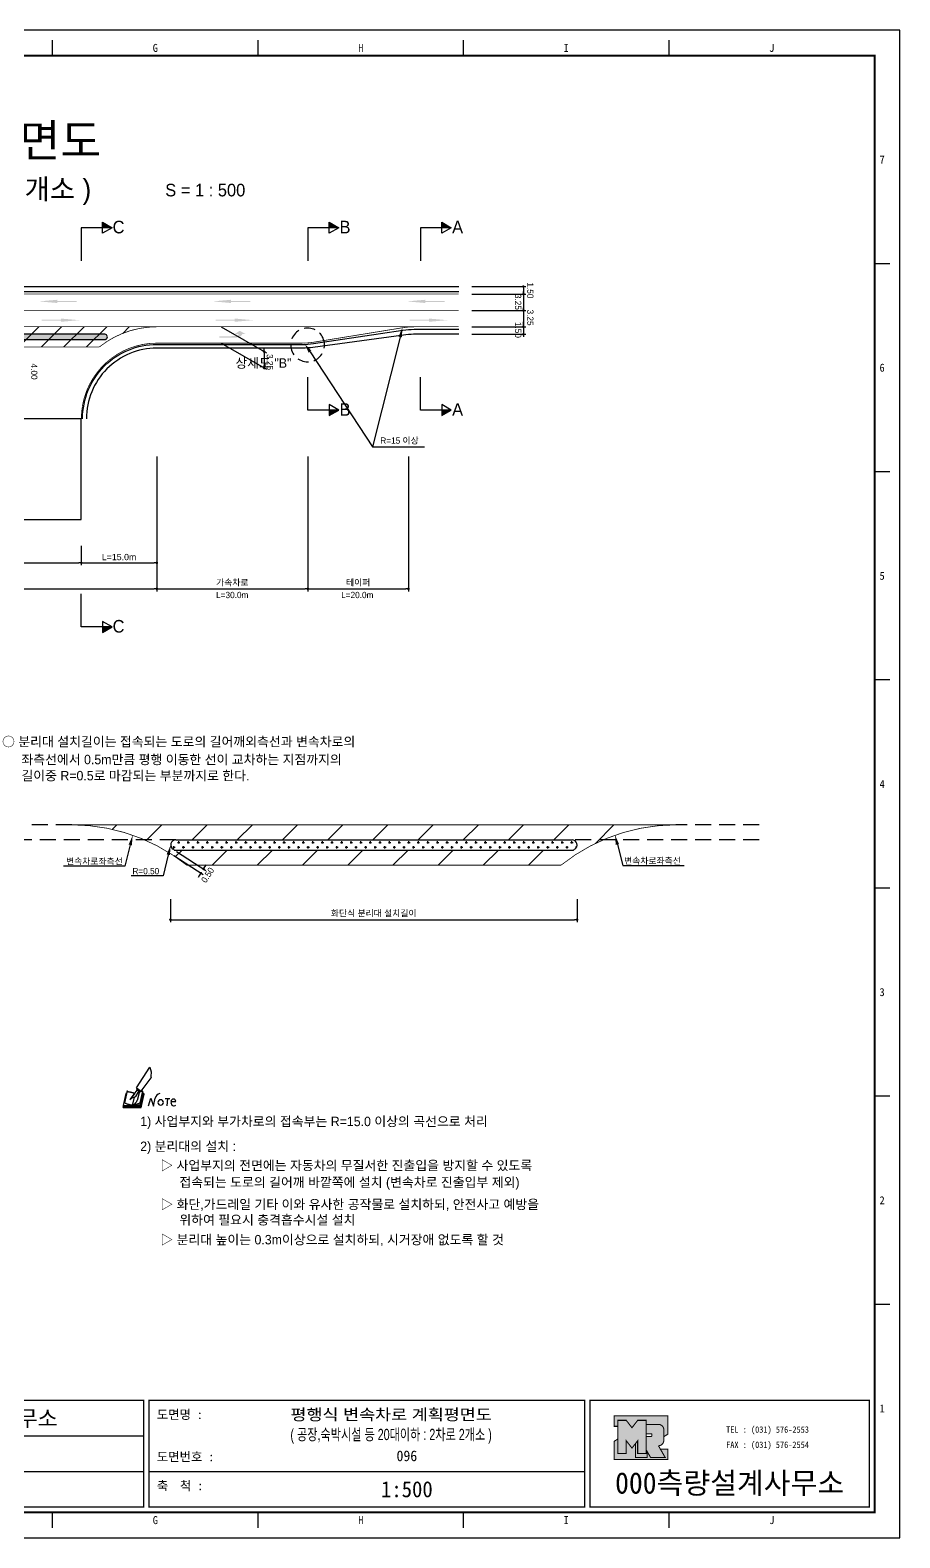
# Model space of a CAD drawing. Header units: millimetres. Extents: x 452 to 876, y -8 to 291.
# Drawn here: x 702.9 to 875.7, y -8.3 to 291 of the extents above; entities that cross this region are included whole.
import ezdxf
from ezdxf.enums import TextEntityAlignment as Align

# ---------------------------------------------------------------- set-up
doc = ezdxf.new("R2010")
doc.units = ezdxf.units.MM
doc.linetypes.add('HIDDEN', pattern=[9.525, 6.35, -3.175])
for name, color, linetype in [('CC-GSTR-0004', 4, 'Continuous'), ('CM-LANE-0030', 30, 'Continuous'), ('CZ-DIMT-0002', 7, 'Continuous'), ('CZ-EXST-0002', 1, 'Continuous'), ('CZ-LIN1-0007', 7, 'Continuous'), ('CZ-LIN2-0003', 3, 'Continuous'), ('CZ-LINE-0001', 7, 'Continuous'), ('CZ-TEXT-BOX0', 7, 'Continuous'), ('TITLE', 7, 'Continuous')]:
    doc.layers.add(name, color=color, linetype=linetype)
doc.styles.add('견고딕', font='arial.ttf')
doc.styles.add('돋움', font='')
doc.styles.add('돋음체', font='')
doc.styles.get('돋움').set_extended_font_data('Dotum')
doc.styles.get('돋음체').set_extended_font_data('DotumChe')

# ---------------------------------------------------------------- blocks, each defined once
blk = doc.blocks.new('note')
for p, q in [((0.85, 3.5), (3.53, 7.57)), ((3.53, 7.57), (3.8, 6.64)), ((3.8, 6.64), (3.69, 5.72)), ((1, 3.1), (0.75, 2.77)), ((0.85, 3.5), (1.8, 2.79)), ((1, 3.4), (0.85, 3.21)), ((0.85, 3.21), (1.52, 2.71)), ((1.8, 2.79), (3.74, 5.46)), ((3.69, 5.72), (3.74, 5.46)), ((-1.24, 2.36), (-1.77, 0)), ((-1.77, 0), (1.77, 0)), ((-1.77, 0), (-1.77, -0.3)), ((-1.53, 0.52), (-1.55, 0.54)), ((-1.01, 2.9), (-1.53, 0.52)), ((-1.48, 0.48), (-1.53, 0.52)), ((-1.43, 0.44), (-1.48, 0.48)), ((-1.38, 0.41), (-1.43, 0.44)), ((-1.33, 0.4), (-1.38, 0.41)), ((-1.27, 0.37), (-1.33, 0.4)), ((-1.22, 0.35), (-1.27, 0.37)), ((-1.13, 2.36), (-1.24, 2.36)), ((-1.17, 0.33), (-1.22, 0.35)), ((-1.12, 0.32), (-1.17, 0.33)), ((-1.02, 0.25), (-1.12, 0.32)), ((-0.97, 0.22), (-1.02, 0.25)), ((-1, 2.9), (-1.01, 2.9)), ((-0.98, 2.85), (-1, 2.9)), ((-0.95, 2.8), (-0.98, 2.85)), ((-0.93, 0.21), (-0.97, 0.22)), ((-0.9, 2.75), (-0.95, 2.8)), ((-0.88, 0.19), (-0.93, 0.21)), ((-0.85, 2.72), (-0.9, 2.75)), ((-0.8, 0.18), (-0.88, 0.19)), ((-0.79, 2.69), (-0.85, 2.72)), ((-0.75, 0.17), (-0.8, 0.18)), ((-0.74, 2.68), (-0.79, 2.69)), ((-0.7, 0.16), (-0.75, 0.17)), ((-0.69, 2.65), (-0.74, 2.68)), ((-0.64, 0.15), (-0.7, 0.16)), ((-0.64, 2.65), (-0.69, 2.65)), ((-0.59, 2.63), (-0.64, 2.65)), ((-0.58, 0.14), (-0.64, 0.15)), ((-0.54, 2.62), (-0.59, 2.63)), ((-0.53, 0.13), (-0.58, 0.14)), ((-0.48, 2.61), (-0.54, 2.62)), ((-0.48, 0.12), (-0.53, 0.13)), ((-0.43, 2.61), (-0.48, 2.61)), ((-0.43, 0.11), (-0.48, 0.12)), ((0.75, 2.77), (-0.46, 1.16)), ((0.37, 2.24), (-0.46, 1.16)), ((-0.46, 1.16), (-0.08, 1.47)), ((-0.38, 2.59), (-0.43, 2.61)), ((-0.38, 0.08), (-0.43, 0.11)), ((-0.33, 2.59), (-0.38, 2.59)), ((-0.29, 0.06), (-0.38, 0.08)), ((-0.27, 2.58), (-0.33, 2.59)), ((-0.23, 0.05), (-0.29, 0.06)), ((-0.22, 2.57), (-0.27, 2.58)), ((-0.16, 0.04), (-0.23, 0.05)), ((-0.17, 2.56), (-0.22, 2.57)), ((-0.12, 2.55), (-0.17, 2.56)), ((-0.11, 0.03), (-0.16, 0.04)), ((-0.07, 2.53), (-0.12, 2.55)), ((-0.04, 0.02), (-0.11, 0.03)), ((-0.08, 1.47), (0.72, 1.75)), ((-0.01, 2.51), (-0.07, 2.53)), ((-0.05, -0.3), (-0.05, 0)), ((0, 0), (-0.04, 0.02)), ((0.04, 2.5), (-0.01, 2.51)), ((0.37, 1.63), (0, 0)), ((0, 0), (1.6, 0.53)), ((0, 0), (1.65, 0.18)), ((0, 0.01), (0.06, 0.04)), ((0, -0.3), (0, 0)), ((0.09, 2.48), (0.04, 2.5)), ((0.05, -0.3), (0.05, 0)), ((0.06, 0.04), (0.11, 0.07)), ((0.14, 2.48), (0.09, 2.48)), ((0.11, 0.07), (0.16, 0.09)), ((0.2, 2.47), (0.14, 2.48)), ((0.16, 0.09), (0.21, 0.12)), ((0.26, 2.43), (0.18, 2.46)), ((0.21, 0.12), (0.27, 0.14)), ((0.34, 2.4), (0.26, 2.43)), ((0.27, 0.14), (0.36, 0.19)), ((0.45, 2.37), (0.34, 2.4)), ((0.36, 0.19), (0.41, 0.22)), ((0.41, 0.22), (0.46, 0.27)), ((0.46, 0.27), (0.51, 0.3)), ((0.51, 0.3), (0.56, 0.34)), ((0.56, 0.34), (0.6, 0.4)), ((0.6, 0.4), (0.64, 0.45)), ((0.64, 0.45), (0.67, 0.51)), ((0.67, 0.51), (0.74, 0.58)), ((0.72, 1.75), (1.16, 2.53)), ((0.74, 0.58), (0.79, 0.63)), ((0.79, 0.63), (0.83, 0.68)), ((0.83, 0.68), (0.86, 0.73)), ((0.86, 0.73), (0.89, 0.79)), ((0.89, 0.84), (0.92, 0.89)), ((0.89, 0.79), (0.89, 0.84)), ((0.92, 0.89), (0.96, 0.95)), ((0.96, 0.95), (1.01, 0.97)), ((1.47, 2.74), (1.01, 0.97)), ((1.16, 2.53), (1.37, 2.82)), ((2.13, 2.84), (1.44, 2.63)), ((1.52, 2.71), (1.66, 2.9)), ((1.6, 0.53), (2.13, 2.84)), ((1.65, 0.18), (2.19, 2.48)), ((1.77, 0), (2.3, 2.36)), ((1.77, -0.3), (2.3, 2.07)), ((1.77, -0.38), (2.3, 1.99)), ((1.77, -0.44), (2.3, 1.93)), ((1.77, 0), (1.77, -0.3)), ((2.19, 2.48), (2.04, 2.47)), ((2.3, 2.36), (2.16, 2.36)), ((2.3, 2.36), (2.3, 2.07)), ((3.21, -0.08), (3.68, 1.4)), ((3.68, 1.4), (4.26, -0.14)), ((4.26, -0.14), (4.56, 1.44)), ((6.55, 1.34), (7.46, 1.34)), ((7.01, 1.34), (6.87, -0.11)), ((7.71, 0.77), (7.71, 0.55)), ((7.71, 0.77), (8.67, 0.77)), ((-1.77, -0.3), (1.77, -0.3)), ((-1.77, -0.43), (-1.77, -0.3)), ((-1.77, -0.37), (1.77, -0.37)), ((-1.77, -0.43), (1.77, -0.43))]:
    blk.add_line(p, q)
for centre, major_axis, start_param, end_param in [((0.4, 2.31), (0.0702, 0.0702), 3.283946, 6.425539), ((5.68, 1.23), (-0.806, 0.806), -0.591174, 0.597824), ((5.66, 0.58), (-0.378, 0.378), 3.926991, 10.210176), ((8.3, 0.49), (0.422, 0.422), 2.265602, 4.634911), ((8.19, 0.77), (-0.342, 0.342), 3.926991, 7.068583)]:
    blk.add_ellipse(centre, major_axis=major_axis, ratio=1, start_param=start_param, end_param=end_param)
blk = doc.blocks.new('_Dot')
at = {"color": 0, "linetype": 'ByBlock', "lineweight": -2}
blk.add_line((-0.5, 0), (-1, 0), dxfattribs=at)
at = {"color": 0, "linetype": 'ByBlock', "const_width": 0.5}
blk.add_lwpolyline([(-0.25, 0, 1), (0.25, 0, 1)], format="xyb", close=True, dxfattribs=at)

msp = doc.modelspace()

# ---------------------------------------------------------------- hatches: boundary and pattern name
at = {"layer": 'CM-LANE-0030'}
h = msp.add_hatch(dxfattribs=at)
h.set_pattern_fill('ANSI31', color=256, style=0)
h.set_pattern_definition([(45, (-1044.2493, -434.596), (-2.245064, 2.245064), [])])
h.paths.add_polyline_path([(558.05, 232.15, -0.170323), (569.45, 228.15), (716.65, 228.15, -0.170323), (728.05, 232.15)])
h = msp.add_hatch(dxfattribs=at)
h.set_pattern_fill('ANSI31', color=256, scale=2, style=0)
h.set_pattern_definition([(45, (-594.6746, -328.3963), (-4.490128, 4.490128), [])])
h.paths.add_polyline_path([(711.18, 133.25, -0.170323), (733.98, 125.25), (808.37, 125.25, -0.170323), (831.18, 133.25)])
h.paths.add_polyline_path([(810.54, 130.25, -0.750696), (811.07, 128.4, 0.001926), (810.83, 128.25), (731.52, 128.25, 0.001926), (731.28, 128.4, -0.750696), (731.82, 130.25)], flags=16)
at = {"layer": 'CZ-LIN1-0007'}
for points in [[(708.28, 237.51), (708.28, 237.3), (712.1, 237.3), (712.1, 237.08), (708.28, 237.08), (708.28, 236.87), (704.63, 237.19)], [(742.8, 237.51), (742.8, 237.3), (746.63, 237.3), (746.63, 237.08), (742.8, 237.08), (742.8, 236.87), (739.15, 237.19)], [(781.39, 237.51), (781.39, 237.3), (785.21, 237.3), (785.21, 237.08), (781.39, 237.08), (781.39, 236.87), (777.74, 237.19)], [(709.01, 233.78), (709.01, 233.57), (705.19, 233.57), (705.19, 233.35), (709.01, 233.35), (709.01, 233.14), (712.66, 233.46)], [(743.54, 233.78), (743.54, 233.57), (739.71, 233.57), (739.71, 233.35), (743.54, 233.35), (743.54, 233.14), (747.19, 233.46)], [(782.12, 233.78), (782.12, 233.57), (778.3, 233.57), (778.3, 233.35), (782.12, 233.35), (782.12, 233.14), (785.77, 233.46)], [(744.02, 230.02, 0.267976), (745.05, 230.71), (745.68, 230.71), (744.51, 231.36), (743.57, 230.72), (744.26, 230.71, -0.504994), (743.95, 230.29), (740.49, 230.27), (740.49, 230)]]:
    msp.add_hatch(color=256, dxfattribs=at).paths.add_polyline_path(points)
at = {"layer": 'CZ-LIN2-0003'}
h = msp.add_hatch(dxfattribs=at)
h.set_pattern_fill('CROSS', color=256, scale=0.075, style=0)
h.set_pattern_definition([(0, (-1044.24933, -434.59606), (0.47625, 0.47625), [0.238125, -0.714375]), (90, (-1044.13026, -434.71512), (-0.47625, 0.47625), [0.238125, -0.714375])])
h.paths.add_polyline_path([(717.73, 230.65), (568.37, 230.65, 0.750696), (568.1, 229.72, -0.001926), (568.22, 229.65), (717.88, 229.65, -0.001926), (718, 229.72, 0.750696)])
h = msp.add_hatch(dxfattribs=at)
h.set_pattern_fill('CROSS', color=256, scale=0.15, style=0)
h.set_pattern_definition([(0, (-594.6746, -328.3963), (0.9525, 0.9525), [0.47625, -1.42875]), (90, (-594.4365, -328.63445), (-0.9525, 0.9525), [0.47625, -1.42875])])
h.paths.add_polyline_path([(731.82, 130.25, 0.750696), (731.28, 128.4, -0.001926), (731.52, 128.25), (810.83, 128.25, -0.001926), (811.07, 128.4, 0.750696), (810.54, 130.25)])
at = {"layer": 'CZ-LINE-0001'}
for points in [[(717.29, 252.91), (717.29, 251.81), (719.19, 251.81)], [(762.29, 252.91), (762.29, 251.81), (764.19, 251.81)], [(784.65, 252.91), (784.65, 251.81), (786.56, 251.81)], [(764.19, 215.59), (762.29, 215.59), (762.29, 214.5)], [(786.56, 215.59), (784.65, 215.59), (784.65, 214.5)], [(719.19, 172.55), (717.29, 172.55), (717.29, 171.45)]]:
    msp.add_hatch(color=256, dxfattribs=at).paths.add_polyline_path(points)
at = {"layer": 'TITLE', "ltscale": 150}
h = msp.add_hatch(color=8, dxfattribs=at)
edge = h.paths.add_edge_path()
edge.add_line((829.59, 15.9), (818.93, 15.9))
edge.add_line((818.93, 15.9), (818.93, 13.82))
edge.add_line((818.93, 13.82), (819.63, 13.82))
edge.add_line((819.63, 13.82), (819.63, 15))
edge.add_line((819.63, 15), (821.32, 15))
edge.add_line((821.32, 15), (822.45, 13.54))
edge.add_line((822.45, 13.54), (823.58, 15))
edge.add_line((823.58, 15), (825.27, 15))
edge.add_line((825.27, 15), (825.27, 14.2))
edge.add_line((825.27, 14.2), (827.71, 14.2))
edge.add_arc((827.71, 13.13), 1.07, 0, 90, ccw=False)
edge.add_line((828.78, 13.13), (828.78, 11.76))
edge.add_line((828.78, 11.76), (829.59, 12.27))
edge.add_line((829.59, 12.27), (829.59, 15.9))
h.paths.add_polyline_path([(823.14, 10.38), (822.45, 9.5), (821.32, 10.95), (821.32, 8.44), (819.63, 8.44), (819.63, 11.29), (818.93, 10.85), (818.93, 7.21), (829.59, 7.21), (829.59, 9.29), (828.09, 9.29), (829.05, 7.64), (826.15, 7.64), (825.45, 8.85), (825.45, 7.64), (823.14, 7.64)])
msp.add_hatch(color=5, dxfattribs=at).paths.add_polyline_path([(825.27, 15), (823.58, 15), (822.45, 13.54), (821.32, 15), (819.63, 15), (819.63, 8.44), (821.32, 8.44), (821.32, 10.95), (822.45, 9.5), (823.58, 10.95), (823.58, 8.44), (825.27, 8.44)])
h = msp.add_hatch(color=161, dxfattribs=at)
edge = h.paths.add_edge_path()
edge.add_arc((827.71, 13.13), 1.07, 360, 450)
edge.add_line((827.71, 14.2), (825.27, 14.2))
edge.add_line((825.27, 14.2), (825.27, 12.35))
edge.add_line((825.27, 12.35), (826.27, 12.35))
edge.add_arc((826.27, 12.23), 0.113, 0, 90, ccw=False)
edge.add_line((826.38, 12.23), (826.38, 11.92))
edge.add_arc((826.27, 11.92), 0.113, 270, 360, ccw=False)
edge.add_line((826.27, 11.81), (825.27, 11.81))
edge.add_line((825.27, 11.81), (825.27, 8.44))
edge.add_line((825.27, 8.44), (823.58, 8.44))
edge.add_line((823.58, 8.44), (823.58, 10.95))
edge.add_line((823.58, 10.95), (823.14, 10.38))
edge.add_line((823.14, 10.38), (823.14, 7.64))
edge.add_line((823.14, 7.64), (825.45, 7.64))
edge.add_line((825.45, 7.64), (825.45, 8.85))
edge.add_line((825.45, 8.85), (826.15, 7.64))
edge.add_line((826.15, 7.64), (829.05, 7.64))
edge.add_line((829.05, 7.64), (827.71, 9.96))
edge.add_arc((827.71, 11.03), 1.07, 270, 360)
edge.add_line((828.78, 11.03), (828.78, 13.13))

# ---------------------------------------------------------------- linework, layer by layer
at = {"color": 0, "linetype": 'ByBlock', "lineweight": -2}
for p, q in [((800.88, 239.9), (800.88, 239.65)), ((800.88, 238.9), (800.88, 239.15)), ((800.88, 238.4), (800.88, 238.15)), ((800.88, 235.65), (800.88, 235.9)), ((800.88, 235.15), (800.88, 234.9)), ((800.88, 232.4), (800.88, 232.65)), ((800.88, 232.4), (800.88, 232.65)), ((749.35, 227.49), (749.35, 227.74)), ((800.88, 230.4), (800.88, 230.15)), ((800.88, 230.4), (800.88, 230.15)), ((749.35, 226.99), (749.35, 226.74)), ((749.35, 224.24), (749.35, 224.49)), ((736.67, 123.44), (736.54, 123.23)), ((737.49, 124.7), (737.62, 124.91))]:
    msp.add_line(p, q, dxfattribs=at)
at = {"color": 0, "linetype": 'ByBlock', "const_width": 0.25}
for points in [[(800.88, 240.02, 1), (800.88, 240.27, 1)], [(800.88, 238.77, 1), (800.88, 238.52, 1)], [(800.88, 238.52, 1), (800.88, 238.77, 1)], [(800.88, 235.52, 1), (800.88, 235.27, 1)], [(800.88, 235.27, 1), (800.88, 235.52, 1)], [(800.88, 232.27, 1), (800.88, 232.02, 1)], [(800.88, 232.27, 1), (800.88, 232.02, 1)], [(800.88, 230.52, 1), (800.88, 230.77, 1)], [(800.88, 230.52, 1), (800.88, 230.77, 1)], [(749.35, 227.12, 1), (749.35, 227.37, 1)], [(749.35, 227.37, 1), (749.35, 227.12, 1)], [(749.35, 224.12, 1), (749.35, 223.87, 1)], [(736.74, 123.54, 1), (736.88, 123.75, 1)], [(737.42, 124.59, 1), (737.28, 124.38, 1)]]:
    msp.add_lwpolyline(points, format="xyb", close=True, dxfattribs=at)
at = {"layer": 'CC-GSTR-0004'}
for points in [[(523.05, 240.15), (788.05, 240.15)], [(523.05, 239.15), (788.05, 239.15)]]:
    msp.add_lwpolyline(points, dxfattribs=at)
for points in [[(713.3, 213.9, -0.414214), (728.05, 228.65), (756.93, 228.65), (756.93, 228.65, 0.03724), (759.16, 228.81), (759.16, 228.81), (776.94, 231.48, -0.03724), (779.17, 231.65), (788.05, 231.65)], [(788.05, 230.65), (779.08, 230.65, 0.034174), (777.03, 230.51), (759.07, 228.04, -0.034174), (757.02, 227.9), (757.02, 227.9), (728.05, 227.9, 0.414214), (714.05, 213.9)]]:
    msp.add_lwpolyline(points, format="xyb", dxfattribs=at)
at = {"layer": 'CM-LANE-0030', "const_width": 0.15}
msp.add_lwpolyline([(523.05, 235.4), (788.05, 235.4)], dxfattribs=at)
for points in [[(716.65, 228.15), (569.45, 228.15, 0.170323), (558.05, 232.15), (728.05, 232.15, 0.170323)], [(808.37, 125.25), (733.98, 125.25, 0.170323), (711.18, 133.25), (831.18, 133.25, 0.170323)]]:
    msp.add_lwpolyline(points, format="xyb", close=True, dxfattribs=at)
at = {"layer": 'CZ-EXST-0002', "color": 30}
msp.add_line((790.65, 235.4), (801.38, 235.4), dxfattribs=at)
msp.add_line((790.65, 235.4), (801.38, 235.4), dxfattribs=at)
at = {"layer": 'CZ-LIN1-0007', "const_width": 0.15}
for points in [[(523.05, 238.65), (788.05, 238.65)], [(728.05, 232.15), (753.66, 232.15)]]:
    msp.add_lwpolyline(points, dxfattribs=at)
msp.add_lwpolyline([(788.05, 232.15), (779.26, 232.15, 0.040295), (776.85, 231.95), (759.25, 229.09), (759.25, 229.09, -0.040295), (756.84, 228.9), (756.84, 228.9), (728.05, 228.9, 0.414214), (713.05, 213.9)], format="xyb", dxfattribs=at)
at = {"layer": 'CZ-LIN1-0007', "linetype": 'HIDDEN', "const_width": 0.15}
msp.add_lwpolyline([(753.66, 232.15), (779.26, 232.15)], dxfattribs=at)
at = {"layer": 'CZ-LIN2-0003'}
for p, q in [((731.82, 130.25), (810.54, 130.25)), ((731.52, 128.25), (810.83, 128.25))]:
    msp.add_line(p, q, dxfattribs=at)
at = {"layer": 'CZ-LIN2-0003', "color": 1}
msp.add_line((737.62, 124.91), (737.89, 125.33), dxfattribs=at)
at = {"layer": 'CZ-LIN2-0003'}
msp.add_lwpolyline([(568.22, 229.65), (717.88, 229.65, -0.001926), (718, 229.72, 0.750696), (717.73, 230.65), (568.37, 230.65, 0.750696), (568.1, 229.72, -0.001926)], format="xyb", close=True, dxfattribs=at)
msp.add_lwpolyline([(713.05, 213.9), (683.05, 213.9), (683.05, 193.9), (713.05, 193.9)], close=True, dxfattribs=at)
for points in [[(731.52, 128.25, 0.001926), (731.28, 128.4, 0.001926)], [(811.07, 128.4, 0.001926), (810.83, 128.25)]]:
    msp.add_lwpolyline(points, format="xyb", dxfattribs=at)
for centre, start, end in [((731.82, 129.25), 90, 237.5816), ((810.54, 129.25), 302.4184, 90)]:
    msp.add_arc(centre, 1, start, end, dxfattribs=at)
at = {"layer": 'CZ-LINE-0001'}
for p, q in [((719.19, 251.81), (713.05, 251.81)), ((713.05, 251.81), (713.05, 245.27)), ((717.29, 250.72), (717.29, 252.91)), ((717.29, 252.91), (719.19, 251.81)), ((719.19, 251.81), (717.29, 250.72)), ((764.19, 251.81), (758.05, 251.81)), ((758.05, 251.81), (758.05, 245.27)), ((762.29, 250.72), (762.29, 252.91)), ((762.29, 252.91), (764.19, 251.81)), ((764.19, 251.81), (762.29, 250.72)), ((786.56, 251.81), (780.41, 251.81)), ((780.41, 251.81), (780.41, 245.27)), ((784.65, 250.72), (784.65, 252.91)), ((784.65, 252.91), (786.56, 251.81)), ((786.56, 251.81), (784.65, 250.72)), ((790.65, 240.15), (801.38, 240.15)), ((800.88, 239.65), (800.88, 230.65)), ((790.65, 238.65), (801.38, 238.65)), ((790.65, 238.65), (801.38, 238.65)), ((740.85, 232.15), (749.85, 226.95)), ((790.65, 232.15), (801.38, 232.15)), ((790.65, 232.15), (801.38, 232.15)), ((790.65, 230.65), (801.38, 230.65)), ((790.65, 230.65), (801.38, 230.65)), ((800.88, 232.65), (800.88, 233.15)), ((740.85, 228.9), (749.85, 223.7)), ((749.35, 226.74), (749.35, 223.74)), ((758.05, 215.59), (758.05, 222.14)), ((780.41, 215.59), (780.41, 222.14)), ((764.19, 215.59), (758.05, 215.59)), ((764.19, 215.59), (762.29, 216.69)), ((762.29, 216.69), (762.29, 214.5)), ((762.29, 214.5), (764.19, 215.59)), ((786.56, 215.59), (780.41, 215.59)), ((786.56, 215.59), (784.65, 216.69)), ((784.65, 216.69), (784.65, 214.5)), ((784.65, 214.5), (786.56, 215.59)), ((770.93, 208.29), (781.2, 208.29)), ((728.05, 206.39), (728.05, 179.61)), ((758.05, 206.39), (758.05, 179.61)), ((758.05, 206.39), (758.05, 179.61)), ((778.05, 206.39), (778.05, 179.61)), ((713.05, 188.66), (713.05, 184.78)), ((713.05, 188.66), (713.05, 184.78)), ((728.05, 188.66), (728.05, 179.61)), ((728.05, 188.66), (728.05, 184.78)), ((683.55, 185.28), (712.55, 185.28)), ((713.55, 185.28), (727.55, 185.28)), ((668.55, 180.11), (727.55, 180.11)), ((728.55, 180.11), (757.55, 180.11)), ((758.55, 180.11), (777.55, 180.11)), ((713.05, 172.55), (713.05, 179.09)), ((719.19, 172.55), (717.29, 173.64)), ((717.29, 173.64), (717.29, 171.45)), ((719.19, 172.55), (713.05, 172.55)), ((717.29, 171.45), (719.19, 172.55)), ((731.4, 127.14), (737.23, 123.37)), ((731.94, 127.98), (737.77, 124.21)), ((736.54, 123.23), (736.26, 122.81)), ((730.75, 118.46), (730.75, 113.92)), ((811.54, 118.46), (811.54, 113.92)), ((731.25, 114.42), (811.04, 114.42))]:
    msp.add_line(p, q, dxfattribs=at)
at = {"layer": 'CZ-LINE-0001', "linetype": 'HIDDEN', "ltscale": 0.35}
msp.add_line((761.33, 228.93), (761.33, 228.93), dxfattribs=at)
at = {"layer": 'CZ-LINE-0001', "linetype": 'HIDDEN', "ltscale": 0.5}
for p, q in [((711.18, 133.25), (694.65, 133.25)), ((847.7, 133.25), (831.18, 133.25)), ((731.82, 130.25), (694.65, 130.25)), ((847.7, 130.25), (810.54, 130.25))]:
    msp.add_line(p, q, dxfattribs=at)
at = {"layer": 'CZ-LINE-0001'}
for points in [[(776.39, 230.11), (770.93, 208.29)], [(758.49, 227.18), (770.93, 208.29)], [(722.77, 129.25), (721.72, 125.07), (709.49, 125.07)], [(730.33, 127.31), (729.28, 123.13), (722.93, 123.13)]]:
    msp.add_lwpolyline(points, dxfattribs=at)
at = {"layer": 'CZ-LINE-0001', "extrusion": (0, 0, -1)}
msp.add_lwpolyline([(-819.56, 129.35), (-820.61, 125.17), (-832.84, 125.17)], dxfattribs=at)
at = {"layer": 'CZ-LINE-0001', "linetype": 'HIDDEN', "ltscale": 0.35}
msp.add_arc((758.01, 228.54), 3.35, 6.7667, 6.749, dxfattribs=at)
at = {"layer": 'CZ-LINE-0001'}
for points in [[(776.07, 230.2), (776.88, 232.05), (776.72, 230.03)], [(758.22, 227), (757.39, 228.85), (758.77, 227.37)], [(722.45, 129.33), (723.26, 131.19), (723.09, 129.17)], [(730, 127.39), (730.82, 129.25), (730.65, 127.23)]]:
    msp.add_solid(points, dxfattribs=at)
at = {"layer": 'CZ-LINE-0001', "extrusion": (0, 0, -1)}
msp.add_solid([(-819.88, 129.43), (-819.07, 131.29), (-819.23, 129.27)], dxfattribs=at)
at = {"layer": 'TITLE', "color": 7, "linetype": 'Continuous'}
for p, q in [((707.34, 286.01), (707.34, 289.03)), ((748.17, 286.01), (748.17, 289.03)), ((788.99, 286.01), (788.99, 289.03)), ((829.82, 286.01), (829.82, 289.03)), ((873.66, 244.68), (870.64, 244.68)), ((873.66, 203.35), (870.64, 203.35)), ((873.66, 162.02), (870.64, 162.02)), ((873.66, 120.69), (870.64, 120.69)), ((873.66, 79.36), (870.64, 79.36)), ((873.66, 38.03), (870.64, 38.03)), ((707.34, -6.32), (707.34, -3.29)), ((748.17, -6.32), (748.17, -3.29)), ((788.99, -6.32), (788.99, -3.29)), ((829.82, -6.32), (829.82, -3.29))]:
    msp.add_line(p, q, dxfattribs=at)
at = {"layer": 'TITLE', "ltscale": 150}
for p, q in [((638.8, 11.91), (725.41, 11.91)), ((638.8, 4.84), (725.41, 4.84)), ((726.47, 4.84), (813.08, 4.84))]:
    msp.add_line(p, q, dxfattribs=at)
at = {"layer": 'TITLE'}
msp.add_line((870.75, -3.29), (461.89, -3.29), dxfattribs=at)
msp.add_lwpolyline([(452.32, -8.33), (875.68, -8.33), (875.68, 291.05), (452.32, 291.05)], close=True, dxfattribs=at)
at = {"layer": 'TITLE', "linetype": 'Continuous', "const_width": 0.403}
msp.add_lwpolyline([(462.4, -3.29), (462.4, 286.01), (870.64, 286.01), (870.64, -3.29)], close=True, dxfattribs=at)
at = {"layer": 'TITLE', "ltscale": 150}
for points, const_width in [([(725.41, -2.23), (638.8, -2.23), (638.8, 18.99), (725.41, 18.99)], 0.265), ([(726.47, 18.99), (813.08, 18.99), (813.08, -2.23), (726.47, -2.23)], 0.265), ([(869.58, 18.99), (869.58, -2.23), (814.14, -2.23), (814.14, 18.99), (869.58, 18.99)], 0.265), ([(825.27, 15), (823.58, 15), (822.45, 13.54), (821.32, 15), (819.63, 15), (819.63, 8.44), (821.32, 8.44), (821.32, 10.95), (822.45, 9.5), (823.58, 10.95), (823.58, 8.44), (825.27, 8.44)], 0.212), ([(823.14, 10.38), (822.45, 9.5), (821.32, 10.95), (821.32, 8.44), (819.63, 8.44), (819.63, 11.29), (818.93, 10.85), (818.93, 7.21), (829.59, 7.21), (829.59, 9.29), (828.09, 9.29), (829.05, 7.64), (826.15, 7.64), (825.45, 8.85), (825.45, 7.64), (823.14, 7.64)], 0.212)]:
    msp.add_lwpolyline(points, close=True, dxfattribs=dict(at, const_width=const_width))
at = {"layer": 'TITLE', "ltscale": 150, "const_width": 0.212}
for points in [[(829.59, 15.9), (818.93, 15.9), (818.93, 13.82), (819.63, 13.82), (819.63, 15), (821.32, 15), (822.45, 13.54), (823.58, 15), (825.27, 15), (825.27, 14.2), (827.71, 14.2, -0.414214), (828.78, 13.13), (828.78, 11.76), (829.59, 12.27)], [(828.78, 13.13, 0.414214), (827.71, 14.2), (825.27, 14.2), (825.27, 12.35), (826.27, 12.35, -0.414214), (826.38, 12.23), (826.38, 11.92, -0.414214), (826.27, 11.81), (825.27, 11.81), (825.27, 8.44), (823.58, 8.44), (823.58, 10.95), (823.14, 10.38), (823.14, 7.64), (825.45, 7.64), (825.45, 8.85), (826.15, 7.64), (829.05, 7.64), (827.71, 9.96, 0.414214), (828.78, 11.03)]]:
    msp.add_lwpolyline(points, format="xyb", close=True, dxfattribs=at)

# ---------------------------------------------------------------- block references
at = {"layer": 'CZ-LINE-0001', "xscale": 0.5, "yscale": 0.5, "zscale": 0.5}
for p in [(713.05, 185.28), (728.05, 185.28), (728.05, 180.11), (758.05, 180.11), (778.05, 180.11), (811.54, 114.42)]:
    msp.add_blockref('_Dot', p, dxfattribs=at)
at = {"layer": 'CZ-LINE-0001', "xscale": 0.5, "yscale": 0.5, "zscale": 0.5, "rotation": 180}
for p in [(713.05, 185.28), (728.05, 180.11), (758.05, 180.11), (730.75, 114.42)]:
    msp.add_blockref('_Dot', p, dxfattribs=at)
at = {"layer": 'CZ-TEXT-BOX0'}
msp.add_blockref('note', (723.16, 77.55), dxfattribs=at)

# ---------------------------------------------------------------- texts
at = {"layer": 'CZ-DIMT-0002', "style": '돋움'}
for s, height, p in [('C', 2.5, (720.45, 251.95)), ('B', 2.5, (765.44, 251.95)), ('A', 2.5, (787.81, 251.95)), ('상세도 "B"', 1.875, (749.23, 224.94)), ('B', 2.5, (765.44, 215.73)), ('A', 2.5, (787.81, 215.73)), ('R=15 이상', 1.25, (776.27, 209.55)), ('L=30.0m', 1.25, (743.04, 178.89)), ('L=20.0m', 1.25, (767.88, 178.89)), ('C', 2.5, (720.45, 172.68))]:
    msp.add_text(s, height=height, dxfattribs=at).set_placement(p, align=Align.MIDDLE_CENTER)
for s, p in [('1.50', (801.63, 240.96)), ('3.25', (799.2, 238.68)), ('3.25', (801.63, 235.57)), ('1.50', (799.2, 233.12))]:
    msp.add_text(s, height=1.25, rotation=270, dxfattribs=at).set_placement(p)
for s, p in [('○ 분리대 설치길이는 접속되는 도로의 길어깨외측선과 변속차로의', (697.3, 149.77)), ('좌측선에서 0.5m만큼 평행 이동한 선이 교차하는 지점까지의', (701.15, 146.22)), ('길이중 R=0.5로 마감되는 부분까지로 한다.', (701.15, 143.02)), ('1) 사업부지와 부가차로의 접속부는 R=15.0 이상의 곡선으로 처리', (724.76, 74.36)), ('2) 분리대의 설치 :', (724.76, 69.42)), ('▷ 사업부지의 전면에는 자동차의 무질서한 진출입을 방지할 수 있도록', (728.74, 65.62)), ('접속되는 도로의 길어깨 바깥쪽에 설치 (변속차로 진출입부 제외)', (732.53, 62.29)), ('▷ 화단,가드레일 기타 이와 유사한 공작물로 설치하되, 안전사고 예방을', (728.74, 57.89)), ('위하여 필요시 충격흡수시설 설치', (732.53, 54.82)), ('▷ 분리대 높이는 0.3m이상으로 설치하되, 시거장애 없도록 할 것', (728.74, 50.88))]:
    msp.add_text(s, height=1.875, dxfattribs=at).set_placement(p, align=Align.MIDDLE_LEFT)
for s, p in [('변속차로좌측선', (710.02, 125.38)), ('변속차로좌측선', (820.89, 125.49)), ('R=0.50', (723.21, 123.44))]:
    msp.add_text(s, height=1.25, dxfattribs=at).set_placement(p)
at = {"layer": 'CZ-DIMT-0002', "char_height": 1.25, "attachment_point": 5, "style": '돋움'}
for s, insert, rotation in [('4.00', (703.69, 223.25), 270), ('3.25', (750.51, 225.14), 270), ('\\A1;0.50', (738.15, 123.27), 57.1401)]:
    msp.add_mtext(s, dxfattribs=dict(at, insert=insert, rotation=rotation))
at = {"layer": 'CZ-LINE-0001', "char_height": 1.25, "attachment_point": 5, "style": '돋움'}
for s, insert in [('\\A1;{\\fArial|b0|i0|c0|p32;L=15.0m}', (720.55, 186.42)), ('\\A1;가속차로', (743.05, 181.31)), ('\\A1;테이퍼', (768.05, 181.31)), ('\\A1;화단식 분리대 설치길이', (771.14, 115.62))]:
    msp.add_mtext(s, dxfattribs=dict(at, insert=insert))
at = {"layer": 'TITLE', "color": 3, "linetype": 'Continuous', "style": '돋음체'}
for s, p in [('G', (727.75, 287.52)), ('H', (768.58, 287.52)), ('I', (809.4, 287.52)), ('J', (850.23, 287.52)), ('7', (872.15, 265.35)), ('6', (872.15, 224.02)), ('5', (872.15, 182.69)), ('4', (872.15, 141.36)), ('3', (872.15, 100.03)), ('2', (872.15, 58.7)), ('1', (872.15, 17.38)), ('G', (727.75, -4.81)), ('H', (768.58, -4.81)), ('I', (809.4, -4.81)), ('J', (850.23, -4.81))]:
    msp.add_text(s, height=1.59, dxfattribs=at).set_placement(p, align=Align.MIDDLE)
at = {"layer": 'TITLE', "style": '돋움'}
for s, height, p in [('평행식 변속차로 계획평면도', 6.5, (665.73, 269.13)), ('( 공장,숙박시설 등 20대이하 : 2차로 2개소 )', 4, (665.78, 259.5))]:
    msp.add_text(s, height=height, dxfattribs=at).set_placement(p, align=Align.MIDDLE_CENTER)
msp.add_text('S = 1 : 500', height=2.5, dxfattribs=at).set_placement((729.72, 259.29), align=Align.MIDDLE_LEFT)
at = {"layer": 'TITLE', "color": 7, "linetype": 'Continuous', "style": '견고딕'}
msp.add_text('00 국토 관리 사무소', height=3.1832, dxfattribs=at).set_placement((690.06, 15.45), align=Align.MIDDLE)
at = {"layer": 'TITLE', "style": '돋음체'}
for s, p in [('도면명 :', (728.06, 15.27)), ('도면번호 :', (728.06, 6.88)), ('축  척 :', (728.06, 1.13))]:
    msp.add_text(s, height=1.804, dxfattribs=at).set_placement(p)
at = {"layer": 'TITLE', "style": '돋움'}
for s, width, p, p2 in [('평행식 변속차로 계획평면도', 1.010039, (754.6, 15.02), (794.6, 15.02)), ('( 공장,숙박시설 등 20대이하 : 2차로 2개소 )', 0.635475, (754.6, 11.07), (794.6, 11.07))]:
    msp.add_text(s, height=2.25, dxfattribs=dict(at, width=width)).set_placement(p, p2, align=Align.FIT)
at = {"layer": 'TITLE', "color": 180, "style": '돋음체'}
for s, p in [('TEL : (031) 576-2553', (841.16, 12.54)), ('FAX : (031) 576-2554', (841.16, 9.52))]:
    msp.add_text(s, height=1.2733, dxfattribs=at).set_placement(p)
at = {"layer": 'TITLE', "linetype": 'Continuous', "style": '돋음체'}
for s, height, p in [('096', 2.122, (777.73, 7.94)), ('1:500', 3.183, (777.73, 1.3))]:
    msp.add_text(s, height=height, dxfattribs=at).set_placement(p, align=Align.MIDDLE)
at = {"layer": 'TITLE', "color": 180, "style": '돋음체'}
msp.add_text('000측량설계사무소', height=4.244, dxfattribs=at).set_placement((841.86, 0.45), align=Align.CENTER)

doc.saveas('drawing.dxf')
